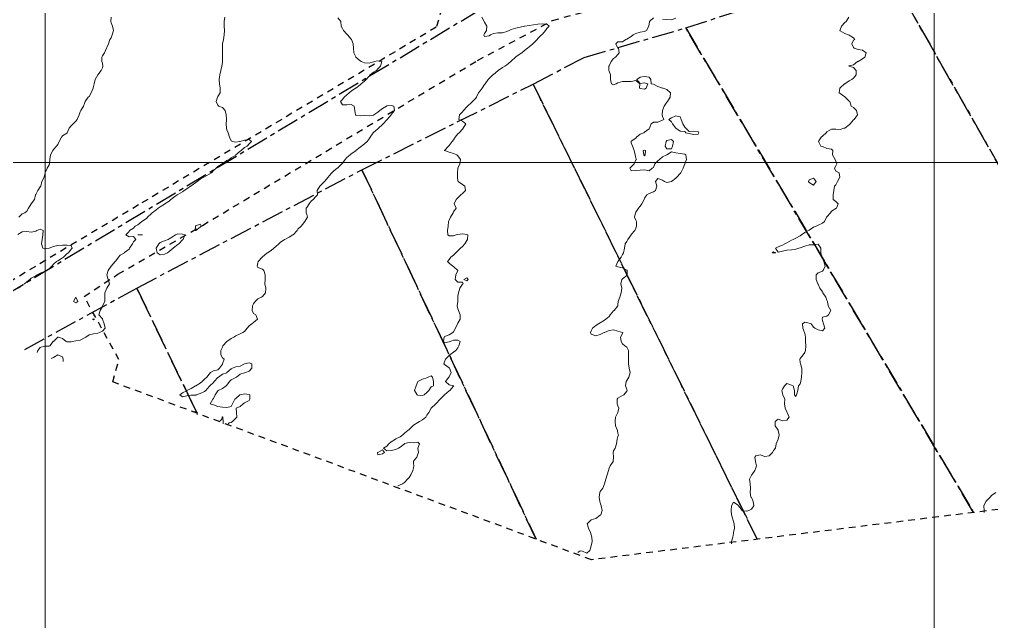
# Model space of a CAD drawing. Header units: centimetres. Extents: x 0 to 642158, y -847 to 649707.
# Drawn here: x 616263.9 to 616373.3, y 619735.7 to 619803.5 of the extents above; entities that cross this region are included whole.
import ezdxf

# ---------------------------------------------------------------- set-up
doc = ezdxf.new("R2010")
doc.units = ezdxf.units.CM
doc.header["$MEASUREMENT"] = 0
doc.linetypes.add('CENTERX2', pattern=[4, 2.5, -0.5, 0.5, -0.5])
doc.linetypes.add('JIS_02_0.7', pattern=[1.35, 0.75, -0.6])
for name, color, linetype, lineweight in [('MEV_grille', 254, 'Continuous', 9), ('WAL_parcellaire agricole', 7, 'JIS_02_0.7', 25), ('WAL_topographie 0.5', 253, 'Continuous', 20)]:
    doc.layers.add(name, color=color, linetype=linetype, lineweight=lineweight)
doc.layers.add('SPW_parcellaire cadastral', color=7, linetype='CENTERX2', lineweight=25, true_color=0xff0542)

# ---------------------------------------------------------------- blocks, each defined once
blk = doc.blocks.new('*U114')
at = {"layer": 'MEV_grille', "transparency": 33554687}
blk.add_lwpolyline([(-1338.46, 0), (1338.46, 0)], dxfattribs=at)
blk = doc.blocks.new('*U115')
at = {"layer": 'MEV_grille', "color": 0, "linetype": 'ByBlock', "lineweight": -2, "transparency": 16777216}
blk.add_blockref('*U114', (0, -2600), dxfattribs=at)
blk = doc.blocks.new('*U112')
at = {"layer": 'MEV_grille', "transparency": 33554687}
blk.add_lwpolyline([(0, 1825.48), (0, -1825.48)], dxfattribs=at)
blk = doc.blocks.new('*U113')
at = {"layer": 'MEV_grille', "color": 0, "linetype": 'ByBlock', "lineweight": -2, "transparency": 16777216}
for p in [(900, 0), (1000, 0)]:
    blk.add_blockref('*U112', p, dxfattribs=at)

msp = doc.modelspace()

# ---------------------------------------------------------------- linework, layer by layer
at = {"layer": 'SPW_parcellaire cadastral'}
for points in [[(616153.66, 619880.77), (616167.87, 619895.24), (616180.59, 619908.21), (616205.98, 619934.08), (616208.14, 619936.64), (616218.01, 619926.06), (616249.91, 619887.92), (616315.74, 619804.57), (616256.95, 619769.19)], [(616394.75, 619750.92), (616361.14, 619809.79), (616381.26, 619817.6), (616416.5, 619753.61)], [(616371.25, 619748.01), (616338.87, 619802.54), (616361.14, 619809.79), (616394.75, 619750.92)], [(616346.91, 619745), (616321.7, 619796.23), (616327.44, 619799.22), (616338.87, 619802.54), (616371.25, 619748.01)], [(616322.04, 619745.01), (616302.45, 619786.58), (616321.7, 619796.23), (616346.91, 619745)], [(616283.9, 619759.18), (616277.12, 619773.27), (616302.45, 619786.58), (616322.04, 619745.01)], [(616264.53, 619766.37), (616277.12, 619773.27), (616283.9, 619759.18)]]:
    msp.add_lwpolyline(points, dxfattribs=at)
at = {"layer": 'WAL_parcellaire agricole'}
for points in [[(616103.48, 619826.19), (616109.5, 619832.3), (616155.25, 619880.05), (616165.75, 619890.55), (616190.24, 619916.56), (616204.74, 619931.81), (616205.99, 619935.81), (616213.69, 619930.21), (616216.89, 619927.91), (616241, 619899.81), (616309.5, 619813.32), (616312.61, 619808.6), (616310.81, 619802.62), (616277.31, 619782.62), (616255.63, 619769.68), (616103.48, 619826.19)], [(616328.27, 619742.7), (616274.43, 619762.7), (616275.11, 619765.22), (616271.21, 619772.32), (616275.01, 619774.82), (616284.51, 619780.32), (616315.45, 619798.88), (616323.89, 619803.38), (616342.5, 619808.44), (616394.22, 619827.61), (616438.34, 619756.31), (616328.27, 619742.7)]]:
    msp.add_lwpolyline(points, dxfattribs=at)
at = {"layer": 'WAL_topographie 0.5'}
for points in [[(616274.25, 619803.75), (616274.19, 619803.25), (616274.25, 619803.11), (616274.4, 619802.75), (616274.51, 619802.25), (616274.36, 619801.75), (616274.25, 619801.42), (616274.08, 619801.25), (616273.93, 619800.75), (616273.75, 619800.32), (616273.73, 619800.25), (616273.5, 619799.75), (616273.25, 619799.39), (616273.18, 619799.25), (616273.21, 619798.75), (616273.25, 619798.56), (616273.31, 619798.25), (616273.25, 619798.04), (616273.1, 619797.75), (616272.75, 619797.28), (616272.73, 619797.25), (616272.46, 619796.75), (616272.33, 619796.25), (616272.25, 619795.94), (616272.21, 619795.75), (616272, 619795.25), (616271.75, 619794.83), (616271.65, 619794.75), (616271.3, 619794.25), (616271.25, 619794.05), (616271.14, 619793.75), (616270.84, 619793.25), (616270.75, 619793.1), (616270.63, 619792.75), (616270.43, 619792.25), (616270.25, 619792.06), (616269.95, 619791.75), (616269.75, 619791.53), (616269.53, 619791.25), (616269.28, 619790.75), (616269.25, 619790.71), (616268.75, 619790.38), (616268.67, 619790.25), (616268.38, 619789.75), (616268.25, 619789.44), (616268.08, 619789.25), (616267.75, 619788.87), (616267.67, 619788.75), (616267.43, 619788.25), (616267.35, 619787.75), (616267.29, 619787.25), (616267.25, 619787.13), (616267.04, 619786.75), (616266.83, 619786.25), (616266.75, 619785.95), (616266.69, 619785.75), (616266.45, 619785.25), (616266.33, 619784.75), (616266.25, 619784.66), (616265.99, 619784.25), (616265.75, 619783.79), (616265.73, 619783.75), (616265.61, 619783.25), (616265.25, 619782.75), (616265.25, 619782.75), (616264.96, 619782.25), (616264.75, 619781.92), (616264.52, 619781.75), (616264.25, 619781.63), (616263.85, 619781.25)], [(616287.01, 619803.75), (616286.94, 619803.25), (616286.96, 619802.75), (616287, 619802.25), (616286.97, 619801.75), (616286.88, 619801.25), (616286.78, 619800.75), (616286.75, 619800.25), (616286.78, 619799.75), (616286.77, 619799.25), (616286.77, 619798.75), (616286.75, 619798.65), (616286.7, 619798.25), (616286.56, 619797.75), (616286.46, 619797.25), (616286.4, 619796.75), (616286.43, 619796.25), (616286.52, 619795.75), (616286.51, 619795.25), (616286.25, 619794.81), (616286.19, 619794.75), (616286.05, 619794.25), (616286.25, 619793.84), (616286.36, 619793.75), (616286.75, 619793.57), (616287.07, 619793.25), (616287.17, 619792.75), (616287.2, 619792.25), (616287.18, 619791.75), (616287.2, 619791.25), (616287.25, 619791.08), (616287.39, 619790.75), (616287.54, 619790.25), (616287.75, 619789.82), (616287.88, 619789.75), (616288.25, 619789.7), (616288.68, 619789.75), (616288.75, 619789.76), (616289.25, 619789.91), (616289.75, 619789.97), (616290.04, 619789.75), (616289.75, 619789.49), (616289.54, 619789.25), (616289.25, 619789.1), (616288.86, 619788.75), (616288.75, 619788.68), (616288.27, 619788.25), (616288.25, 619788.24), (616287.75, 619787.93), (616287.5, 619787.75), (616287.25, 619787.61), (616286.75, 619787.27), (616286.72, 619787.25), (616286.25, 619786.94), (616286.06, 619786.75), (616285.75, 619786.49), (616285.51, 619786.25), (616285.25, 619786.07), (616284.75, 619785.8), (616284.67, 619785.75), (616284.25, 619785.51), (616283.9, 619785.25), (616283.75, 619785.14), (616283.25, 619784.79), (616283.18, 619784.75), (616282.75, 619784.45), (616282.44, 619784.25), (616282.25, 619784.11), (616281.75, 619783.8), (616281.68, 619783.75), (616281.25, 619783.45), (616280.97, 619783.25), (616280.75, 619783.06), (616280.29, 619782.75), (616280.25, 619782.72), (616279.75, 619782.39), (616279.51, 619782.25), (616279.25, 619782.03), (616278.87, 619781.75), (616278.75, 619781.61), (616278.32, 619781.25), (616278.25, 619781.15), (616277.75, 619780.78), (616277.7, 619780.75), (616277.25, 619780.39), (616276.96, 619780.25), (616276.75, 619780.01), (616276.31, 619779.75), (616276.25, 619779.64), (616275.91, 619779.25), (616276.25, 619779.05), (616276.75, 619779.07), (616277.01, 619778.75), (616276.75, 619778.47), (616276.63, 619778.25), (616276.31, 619777.75), (616276.25, 619777.64), (616275.75, 619777.27), (616275.73, 619777.25), (616275.25, 619776.96), (616275.06, 619776.75), (616274.75, 619776.33), (616274.69, 619776.25), (616274.26, 619775.75), (616274.25, 619775.73), (616273.91, 619775.25), (616273.76, 619774.75), (616273.91, 619774.25), (616274.04, 619773.75), (616273.75, 619773.25), (616273.75, 619773.25), (616273.52, 619772.75), (616273.54, 619772.25), (616273.53, 619771.75), (616273.28, 619771.25), (616273.25, 619771.18), (616273.02, 619770.75), (616272.86, 619770.25), (616273.25, 619769.79), (616273.27, 619769.75), (616273.46, 619769.25), (616273.57, 619768.75), (616273.25, 619768.43), (616272.93, 619768.25), (616272.75, 619768.2), (616272.25, 619768.1), (616271.75, 619767.99), (616271.4, 619767.75), (616271.25, 619767.68), (616270.75, 619767.42), (616270.25, 619767.32), (616269.86, 619767.25), (616269.75, 619767.21), (616269.25, 619767.22), (616269.19, 619767.25), (616268.75, 619767.6), (616268.31, 619767.75), (616268.25, 619767.76), (616268.23, 619767.75), (616267.75, 619767.27), (616267.73, 619767.25), (616267.33, 619766.75), (616267.25, 619766.72), (616266.75, 619766.74), (616266.25, 619766.57), (616266, 619766.25), (616266, 619766.25), (616265.91, 619766)], [(616299.75, 619803.67), (616300.06, 619803.25), (616300.12, 619802.75), (616300.25, 619802.48), (616300.36, 619802.25), (616300.75, 619801.83), (616300.81, 619801.75), (616301.25, 619801.27), (616301.26, 619801.25), (616301.47, 619800.75), (616301.51, 619800.25), (616301.55, 619799.75), (616301.75, 619799.28), (616301.76, 619799.25), (616302.25, 619798.82), (616302.38, 619798.75), (616302.75, 619798.62), (616303.25, 619798.59), (616303.75, 619798.73), (616303.83, 619798.75), (616304.25, 619798.84), (616304.7, 619798.75), (616304.55, 619798.25), (616304.25, 619797.95), (616304.07, 619797.75), (616303.75, 619797.56), (616303.39, 619797.25), (616303.25, 619797.13), (616302.94, 619796.75), (616302.75, 619796.56), (616302.38, 619796.25), (616302.25, 619796.14), (616301.75, 619795.78), (616301.71, 619795.75), (616301.25, 619795.41), (616301.01, 619795.25), (616300.75, 619795.01), (616300.45, 619794.75), (616300.25, 619794.49), (616300.05, 619794.25), (616300.25, 619793.88), (616300.75, 619793.88), (616301.25, 619793.93), (616301.57, 619793.75), (616301.66, 619793.25), (616301.71, 619792.75), (616301.75, 619792.72), (616302.25, 619792.64), (616302.75, 619792.67), (616303.25, 619792.66), (616303.75, 619792.74), (616303.78, 619792.75), (616304.25, 619793.05), (616304.47, 619793.25), (616304.75, 619793.48), (616305.21, 619793.75), (616305.25, 619793.78), (616305.75, 619793.82), (616306.05, 619793.75), (616306.1, 619793.25), (616305.75, 619792.78), (616305.73, 619792.75), (616305.28, 619792.25), (616305.25, 619792.21), (616304.82, 619791.75), (616304.75, 619791.66), (616304.33, 619791.25), (616304.25, 619791.17), (616303.75, 619790.77), (616303.73, 619790.75), (616303.39, 619790.25), (616303.25, 619790.06), (616303.02, 619789.75), (616302.75, 619789.49), (616302.4, 619789.25), (616302.25, 619789.12), (616301.78, 619788.75), (616301.75, 619788.72), (616301.25, 619788.37), (616301.11, 619788.25), (616300.75, 619787.95), (616300.56, 619787.75), (616300.25, 619787.34), (616300.18, 619787.25), (616299.75, 619786.81), (616299.68, 619786.75), (616299.25, 619786.41), (616299.08, 619786.25), (616298.75, 619785.88), (616298.64, 619785.75), (616298.25, 619785.26), (616298.24, 619785.25), (616297.75, 619784.77), (616297.71, 619784.75), (616297.43, 619784.25), (616297.45, 619783.75), (616297.25, 619783.58), (616296.98, 619783.25), (616296.75, 619783.03), (616296.52, 619782.75), (616296.25, 619782.32), (616296.19, 619782.25), (616296.16, 619781.75), (616296.25, 619781.56), (616296.32, 619781.25), (616296.25, 619781.15), (616296.01, 619780.75), (616295.75, 619780.43), (616295.6, 619780.25), (616295.25, 619779.91), (616295.15, 619779.75), (616294.75, 619779.31), (616294.68, 619779.25), (616294.25, 619778.99), (616293.76, 619778.75), (616293.75, 619778.74), (616293.25, 619778.38), (616293.11, 619778.25), (616292.75, 619777.93), (616292.53, 619777.75), (616292.25, 619777.51), (616291.84, 619777.25), (616291.75, 619777.18), (616291.25, 619776.77), (616291.22, 619776.75), (616290.78, 619776.25), (616290.75, 619776.11), (616290.67, 619775.75), (616290.75, 619775.6), (616291.25, 619775.41), (616291.43, 619775.25), (616291.56, 619774.75), (616291.58, 619774.25), (616291.52, 619773.75), (616291.64, 619773.25), (616291.6, 619772.75), (616291.25, 619772.31), (616291.17, 619772.25), (616290.75, 619772.07), (616290.43, 619771.75), (616290.25, 619771.48), (616290.13, 619771.25), (616290.11, 619770.75), (616290.25, 619770.41), (616290.51, 619770.25), (616290.7, 619769.75), (616290.25, 619769.38), (616290.06, 619769.25), (616289.75, 619769.01), (616289.55, 619768.75), (616289.25, 619768.39), (616289.07, 619768.25), (616288.75, 619768.1), (616288.25, 619767.88), (616288.04, 619767.75), (616287.75, 619767.59), (616287.25, 619767.26), (616287.24, 619767.25), (616286.8, 619766.75), (616286.75, 619766.61), (616286.57, 619766.25), (616286.57, 619765.75), (616286.75, 619765.41), (616286.94, 619765.25), (616286.77, 619764.75), (616286.75, 619764.72), (616286.41, 619764.25), (616286.25, 619764.07), (616285.75, 619763.96), (616285.41, 619763.75), (616285.25, 619763.58), (616285.01, 619763.25), (616284.75, 619763.01), (616284.49, 619762.75), (616284.25, 619762.58), (616283.75, 619762.27), (616283.72, 619762.25), (616283.25, 619761.96), (616282.77, 619761.75), (616282.75, 619761.71), (616282.25, 619761.48), (616281.98, 619761.25), (616282.25, 619761.03), (616282.75, 619761.16), (616283.25, 619761.2), (616283.75, 619761.23), (616283.81, 619761.25), (616284.25, 619761.41), (616284.75, 619761.62), (616284.9, 619761.75), (616285.25, 619762.18), (616285.33, 619762.25), (616285.75, 619762.65), (616285.81, 619762.75), (616286.25, 619763.21), (616286.3, 619763.25), (616286.75, 619763.59), (616287.25, 619763.73), (616287.27, 619763.75), (616287.75, 619764.17), (616287.89, 619764.25), (616288.25, 619764.4), (616288.75, 619764.47), (616289.25, 619764.75), (616289.25, 619764.75), (616289.75, 619764.85), (616290.05, 619764.75), (616290.05, 619764.25), (616289.75, 619763.93), (616289.35, 619763.75), (616289.25, 619763.72), (616288.75, 619763.57), (616288.33, 619763.25), (616288.25, 619763.2), (616287.75, 619762.96), (616287.57, 619762.75), (616287.25, 619762.36), (616287.16, 619762.25), (616286.75, 619761.97), (616286.28, 619761.75), (616286.25, 619761.72), (616285.95, 619761.25), (616285.75, 619760.83), (616285.68, 619760.75), (616285.37, 619760.25), (616285.75, 619760.13), (616286.25, 619759.95), (616286.75, 619759.86), (616287.25, 619759.83), (616287.75, 619759.93), (616287.9, 619760.25), (616288.15, 619760.75), (616288.25, 619760.85), (616288.72, 619761.25), (616288.75, 619761.26), (616289.25, 619761.37), (616289.75, 619761.31), (616289.84, 619761.25), (616289.84, 619760.75), (616289.75, 619760.63), (616289.25, 619760.34), (616289.1, 619760.25), (616288.75, 619759.96), (616288.3, 619759.75), (616288.33, 619759.25), (616288.37, 619758.75), (616288.25, 619758.61), (616287.89, 619758.25), (616287.75, 619758.14), (616287.5, 619758.09), (616287.41, 619758)], [(616315.93, 619803.75), (616316.21, 619803.25), (616316.25, 619803.19), (616316.51, 619802.75), (616316.45, 619802.25), (616316.25, 619801.9), (616316.16, 619801.75), (616316.25, 619801.57), (616316.75, 619801.66), (616316.9, 619801.75), (616317.25, 619801.92), (616317.75, 619801.98), (616318.25, 619802), (616318.75, 619802.13), (616319, 619802.25), (616319.25, 619802.38), (616319.75, 619802.52), (616320.25, 619802.63), (616320.75, 619802.74), (616320.78, 619802.75), (616321.25, 619802.83), (616321.75, 619802.9), (616322.25, 619802.97), (616322.75, 619803.01), (616323.25, 619802.96), (616323.49, 619802.75), (616323.25, 619802.49), (616323.09, 619802.25), (616322.75, 619801.85), (616322.66, 619801.75), (616322.25, 619801.34), (616322.16, 619801.25), (616321.75, 619800.84), (616321.67, 619800.75), (616321.25, 619800.41), (616321.06, 619800.25), (616320.75, 619800.01), (616320.42, 619799.75), (616320.25, 619799.63), (616319.75, 619799.29), (616319.71, 619799.25), (616319.25, 619798.81), (616319.18, 619798.75), (616318.75, 619798.38), (616318.52, 619798.25), (616318.25, 619798.07), (616317.78, 619797.75), (616317.75, 619797.72), (616317.25, 619797.29), (616317.19, 619797.25), (616316.75, 619796.86), (616316.65, 619796.75), (616316.3, 619796.25), (616316.25, 619796.19), (616315.96, 619795.75), (616315.75, 619795.48), (616315.57, 619795.25), (616315.32, 619794.75), (616315.25, 619794.65), (616314.89, 619794.25), (616314.75, 619794.12), (616314.34, 619793.75), (616314.25, 619793.65), (616313.87, 619793.25), (616313.75, 619793.09), (616313.43, 619792.75), (616313.36, 619792.25), (616313.75, 619792.04), (616314.15, 619791.75), (616313.85, 619791.25), (616313.75, 619791.15), (616313.4, 619790.75), (616313.25, 619790.61), (616312.92, 619790.25), (616312.75, 619789.96), (616312.61, 619789.75), (616312.25, 619789.3), (616312.18, 619789.25), (616311.75, 619788.76), (616311.7, 619788.75), (616311.75, 619788.73), (616312.25, 619788.57), (616312.75, 619788.42), (616313.13, 619788.25), (616313.25, 619788.13), (616313.55, 619787.75), (616313.46, 619787.25), (616313.25, 619786.75), (616313.25, 619786.75), (616313.19, 619786.25), (616313.2, 619785.75), (616313.25, 619785.35), (616313.27, 619785.25), (616313.75, 619784.92), (616314.03, 619784.75), (616314.1, 619784.25), (616313.75, 619783.91), (616313.58, 619783.75), (616313.25, 619783.42), (616313.06, 619783.25), (616312.83, 619782.75), (616313.03, 619782.25), (616312.75, 619781.83), (616312.72, 619781.75), (616312.4, 619781.25), (616312.25, 619780.89), (616312.19, 619780.75), (616312.13, 619780.25), (616312.08, 619779.75), (616312.11, 619779.25), (616312.25, 619779.16), (616312.75, 619779.16), (616313.04, 619779.25), (616313.25, 619779.29), (616313.75, 619779.37), (616314.25, 619779.31), (616314.35, 619779.25), (616314.33, 619778.75), (616314.25, 619778.62), (616314.01, 619778.25), (616313.75, 619777.94), (616313.55, 619777.75), (616313.25, 619777.47), (616313.02, 619777.25), (616312.75, 619776.98), (616312.44, 619776.75), (616312.25, 619776.47), (616312.06, 619776.25), (616312.25, 619776.08), (616312.69, 619775.75), (616312.75, 619775.7), (616313.22, 619775.25), (616313.02, 619774.75), (616312.93, 619774.25), (616313.25, 619773.92), (616313.75, 619773.95), (616313.83, 619773.75), (616313.75, 619773.7), (616313.46, 619773.25), (616313.31, 619772.75), (616313.25, 619772.35), (616313.23, 619772.25), (616313.22, 619771.75), (616313.15, 619771.25), (616313.25, 619770.92), (616313.3, 619770.75), (616313.5, 619770.25), (616313.48, 619769.75), (616313.25, 619769.32), (616313.2, 619769.25), (616312.97, 619768.75), (616312.75, 619768.33), (616312.67, 619768.25), (616312.25, 619768.01), (616311.75, 619767.82), (616311.69, 619767.75), (616311.62, 619767.25), (616311.75, 619767.12), (616312.25, 619767.21), (616312.39, 619767.25), (616312.75, 619767.4), (616313.25, 619767.41), (616313.48, 619767.25), (616313.35, 619766.75), (616313.25, 619766.56), (616313.01, 619766.25), (616312.75, 619766.05), (616312.32, 619765.75), (616312.25, 619765.69), (616311.83, 619765.25), (616311.75, 619764.95), (616311.65, 619764.75), (616311.75, 619764.67), (616312.25, 619764.29), (616312.29, 619764.25), (616312.48, 619763.75), (616312.25, 619763.27), (616312.23, 619763.25), (616311.83, 619762.75), (616312.25, 619762.38), (616312.75, 619762.27), (616312.79, 619762.25), (616312.75, 619762.22), (616312.35, 619761.75), (616312.25, 619761.7), (616311.75, 619761.27), (616311.74, 619761.25), (616311.25, 619760.76), (616311.24, 619760.75), (616310.76, 619760.25), (616310.75, 619760.23), (616310.25, 619759.75), (616310.25, 619759.75), (616309.98, 619759.25), (616309.75, 619758.97), (616309.62, 619758.75), (616309.25, 619758.43), (616308.92, 619758.25), (616308.75, 619758.15), (616308.25, 619757.84), (616308.18, 619757.75), (616307.75, 619757.35), (616307.61, 619757.25), (616307.25, 619756.93), (616307.04, 619756.75), (616306.75, 619756.51), (616306.25, 619756.29), (616306.21, 619756.25), (616305.75, 619755.95), (616305.49, 619755.75), (616305.25, 619755.48), (616304.89, 619755.25), (616305.25, 619754.95), (616305.75, 619755), (616306.25, 619755.11), (616306.56, 619755.25), (616306.75, 619755.38), (616307.23, 619755.75), (616307.25, 619755.78), (616307.75, 619755.89), (616308.25, 619755.87), (616308.75, 619755.93), (616308.94, 619755.75), (616308.75, 619755.25), (616308.8, 619754.75), (616308.75, 619754.58), (616308.62, 619754.25), (616308.25, 619753.79), (616308.23, 619753.75), (616308.25, 619753.58), (616308.29, 619753.25), (616308.25, 619753.05), (616308.19, 619752.75), (616307.96, 619752.25), (616307.75, 619751.97), (616307.58, 619751.75), (616307.25, 619751.39), (616307, 619751.25), (616306.75, 619751.14), (616306.51, 619751), (616306.5, 619751)], [(616335.25, 619803.67), (616334.79, 619803.25), (616334.75, 619803), (616334.73, 619802.75), (616334.44, 619802.25), (616334.25, 619802.13), (616333.75, 619802.06), (616333.25, 619801.92), (616332.96, 619801.75), (616332.75, 619801.57), (616332.25, 619801.28), (616332.15, 619801.25), (616331.75, 619800.99), (616331.25, 619800.96), (616330.99, 619800.75), (616331.25, 619800.28), (616331.29, 619800.25), (616331.39, 619799.75), (616331.25, 619799.55), (616330.97, 619799.25), (616330.75, 619799.09), (616330.48, 619798.75), (616330.25, 619798.29), (616330.23, 619798.25), (616330.22, 619797.75), (616330.25, 619797.68), (616330.41, 619797.25), (616330.41, 619796.75), (616330.52, 619796.25), (616330.75, 619796.13), (616331.03, 619796.25), (616331.25, 619796.35), (616331.75, 619796.52), (616332.25, 619796.52), (616332.75, 619796.51), (616333.25, 619796.63), (616333.7, 619796.25), (616333.67, 619795.75), (616333.75, 619795.71), (616334.25, 619795.65), (616334.42, 619795.75), (616334.62, 619796.25), (616334.25, 619796.36), (616333.75, 619796.3), (616333.37, 619796.75), (616333.75, 619796.99), (616334.25, 619797.09), (616334.75, 619797), (616334.94, 619796.75), (616335, 619796.25), (616335.25, 619796.21), (616335.75, 619795.94), (616336.25, 619795.78), (616336.32, 619795.75), (616336.75, 619795.6), (616337.16, 619795.25), (616337.11, 619794.75), (616336.81, 619794.25), (616336.75, 619794.17), (616336.46, 619793.75), (616336.25, 619793.25), (616336.25, 619793.25), (616336.2, 619792.75), (616336.25, 619792.58), (616336.39, 619792.25), (616336.25, 619792.16), (616335.75, 619791.93), (616335.25, 619791.95), (616334.98, 619791.75), (616334.78, 619791.25), (616334.75, 619791.19), (616334.25, 619790.8), (616334.16, 619790.75), (616333.75, 619790.6), (616333.32, 619790.25), (616333.25, 619790.12), (616332.75, 619789.78), (616332.72, 619789.75), (616332.75, 619789.62), (616332.87, 619789.25), (616333.08, 619788.75), (616333.19, 619788.25), (616333.25, 619787.88), (616333.32, 619787.75), (616333.25, 619787.69), (616333.06, 619787.25), (616332.75, 619786.92), (616332.6, 619786.75), (616332.75, 619786.46), (616333.25, 619786.48), (616333.75, 619786.55), (616334.25, 619786.56), (616334.75, 619786.46), (616335.1, 619786.75), (616335.25, 619786.85), (616335.4, 619787.25), (616335.75, 619787.6), (616335.91, 619787.75), (616336.25, 619788.03), (616336.75, 619788.25), (616336.75, 619788.25), (616337.25, 619788.61), (616337.75, 619788.48), (616338.25, 619788.4), (616338.75, 619788.32), (616338.87, 619788.25), (616338.96, 619787.75), (616338.76, 619787.25), (616338.75, 619787.23), (616338.57, 619786.75), (616338.33, 619786.25), (616338.25, 619786.16), (616337.85, 619785.75), (616337.75, 619785.65), (616337.25, 619785.25), (616337.25, 619785.25), (616336.75, 619785.14), (616336.48, 619785.25), (616336.25, 619785.4), (616335.75, 619785.61), (616335.48, 619785.25), (616335.63, 619784.75), (616335.46, 619784.25), (616335.25, 619784.08), (616334.75, 619783.91), (616334.5, 619783.75), (616334.25, 619783.38), (616334.2, 619783.25), (616333.94, 619782.75), (616333.75, 619782.47), (616333.57, 619782.25), (616333.25, 619781.79), (616333.23, 619781.75), (616333.09, 619781.25), (616333.25, 619780.92), (616333.33, 619780.75), (616333.35, 619780.25), (616333.25, 619780), (616333.13, 619779.75), (616332.75, 619779.28), (616332.73, 619779.25), (616332.34, 619778.75), (616332.25, 619778.52), (616332.06, 619778.25), (616331.99, 619777.75), (616331.87, 619777.25), (616331.75, 619777.05), (616331.61, 619776.75), (616331.25, 619776.27), (616331.23, 619776.25), (616331.02, 619775.75), (616331.25, 619775.64), (616331.75, 619775.54), (616332.25, 619775.3), (616332.3, 619775.25), (616332.3, 619774.75), (616332.25, 619774.68), (616331.75, 619774.3), (616331.7, 619774.25), (616331.57, 619773.75), (616331.67, 619773.25), (616331.61, 619772.75), (616331.45, 619772.25), (616331.28, 619771.75), (616331.25, 619771.42), (616331.24, 619771.25), (616330.82, 619770.75), (616330.75, 619770.7), (616330.38, 619770.25), (616330.25, 619770.08), (616329.89, 619769.75), (616329.75, 619769.64), (616329.25, 619769.37), (616329.06, 619769.25), (616328.75, 619769.06), (616328.39, 619768.75), (616328.25, 619768.45), (616328.14, 619768.25), (616328.25, 619768.08), (616328.75, 619767.9), (616329.25, 619768.05), (616329.69, 619768.25), (616329.75, 619768.28), (616330.25, 619768.49), (616330.75, 619768.56), (616331.25, 619768.4), (616331.75, 619768.28), (616331.8, 619768.25), (616331.75, 619768.17), (616331.52, 619767.75), (616331.61, 619767.25), (616331.75, 619766.98), (616332.03, 619766.75), (616332.25, 619766.61), (616332.42, 619766.25), (616332.45, 619765.75), (616332.43, 619765.25), (616332.43, 619764.75), (616332.51, 619764.25), (616332.61, 619763.75), (616332.48, 619763.25), (616332.25, 619762.88), (616332.17, 619762.75), (616332.11, 619762.25), (616332.25, 619761.89), (616332.3, 619761.75), (616332.25, 619761.66), (616331.91, 619761.25), (616331.75, 619761.17), (616331.25, 619760.89), (616331.16, 619760.75), (616331.17, 619760.25), (616331.25, 619760), (616331.34, 619759.75), (616331.25, 619759.25), (616331.25, 619759.25), (616330.97, 619758.75), (616330.92, 619758.25), (616330.98, 619757.75), (616331.18, 619757.25), (616331.25, 619756.92), (616331.29, 619756.75), (616331.25, 619756.58), (616331.15, 619756.25), (616331.08, 619755.75), (616330.92, 619755.25), (616330.75, 619754.94), (616330.7, 619754.75), (616330.73, 619754.25), (616330.7, 619753.75), (616330.37, 619753.25), (616330.25, 619753), (616330.19, 619752.75), (616330.05, 619752.25), (616329.87, 619751.75), (616329.75, 619751.25), (616329.75, 619751.25), (616329.54, 619750.75), (616329.25, 619750.39), (616329.21, 619750.25), (616329.15, 619749.75), (616329.22, 619749.25), (616329.25, 619749.12), (616329.35, 619748.75), (616329.46, 619748.25), (616329.32, 619747.75), (616329.25, 619747.7), (616328.75, 619747.32), (616328.5, 619747.25), (616328.25, 619747.2), (616327.78, 619746.75), (616327.92, 619746.25), (616328.16, 619745.75), (616328.25, 619745.5), (616328.32, 619745.25), (616328.35, 619744.75), (616328.25, 619744.25), (616328.25, 619744.25), (616328.08, 619743.75), (616327.75, 619743.42), (616327.25, 619743.67), (616327, 619743.69), (616326.75, 619743.5)], [(616337.75, 619803.63), (616337.25, 619803.45), (616336.75, 619803.48), (616336.25, 619803.53)], [(616357.2, 619803.75), (616356.92, 619803.25), (616356.75, 619803.14), (616356.39, 619802.75), (616356.25, 619802.32), (616356.22, 619802.25), (616356.25, 619802.22), (616356.75, 619801.92), (616357.18, 619801.75), (616357.25, 619801.71), (616357.75, 619801.44), (616357.88, 619801.25), (616357.75, 619801.15), (616357.55, 619800.75), (616357.75, 619800.32), (616357.81, 619800.25), (616358.25, 619800.11), (616358.75, 619800.03), (616359.18, 619799.75), (616359.01, 619799.25), (616358.75, 619799.07), (616358.25, 619798.78), (616358.19, 619798.75), (616357.75, 619798.38), (616357.25, 619798.26), (616357.23, 619798.25), (616357.25, 619798.23), (616357.75, 619798.09), (616358.04, 619797.75), (616358.05, 619797.25), (616357.75, 619796.88), (616357.56, 619796.75), (616357.25, 619796.59), (616356.75, 619796.26), (616356.74, 619796.25), (616356.25, 619795.79), (616356.2, 619795.75), (616356.12, 619795.25), (616356.25, 619795.16), (616356.75, 619794.79), (616356.81, 619794.75), (616357.25, 619794.31), (616357.34, 619794.25), (616357.46, 619793.75), (616357.75, 619793.59), (616358.09, 619793.25), (616358.19, 619792.75), (616357.8, 619792.25), (616357.75, 619792.19), (616357.36, 619791.75), (616357.25, 619791.62), (616356.75, 619791.27), (616356.66, 619791.25), (616356.25, 619791.1), (616355.75, 619791.16), (616355.25, 619791.15), (616354.75, 619790.84), (616354.65, 619790.75), (616354.25, 619790.36), (616354.12, 619790.25), (616353.8, 619789.75), (616354.08, 619789.25), (616354.25, 619789.21), (616354.75, 619788.99), (616355.25, 619788.88), (616355.4, 619788.75), (616355.37, 619788.25), (616355.67, 619787.75), (616355.75, 619787.56), (616355.88, 619787.25), (616355.75, 619787.02), (616355.62, 619786.75), (616355.75, 619786.42), (616356.12, 619786.25), (616356.2, 619785.75), (616355.95, 619785.25), (616355.75, 619784.88), (616355.6, 619784.75), (616355.53, 619784.25), (616355.46, 619783.75), (616355.47, 619783.25), (616355.75, 619783), (616356.03, 619782.75), (616355.82, 619782.25), (616355.75, 619782.21), (616355.25, 619781.93), (616355.14, 619781.75), (616354.75, 619781.29), (616354.72, 619781.25), (616354.46, 619780.75), (616354.25, 619780.58), (616353.75, 619780.34), (616353.54, 619780.25), (616353.25, 619780.13), (616352.75, 619779.8), (616352.66, 619779.75), (616352.25, 619779.53), (616351.89, 619779.25), (616351.75, 619779.16), (616351.25, 619778.9), (616350.95, 619778.75), (616350.75, 619778.65), (616350.25, 619778.35), (616350.02, 619778.25), (616349.75, 619778.08), (616349.25, 619777.92), (616348.95, 619777.75), (616349.25, 619777.32), (616349.75, 619777.43), (616350.25, 619777.52), (616350.75, 619777.57), (616351.25, 619777.65), (616351.6, 619777.75), (616351.75, 619777.81), (616352.25, 619778), (616352.75, 619778.15), (616353.25, 619778.15), (616353.75, 619778.22), (616354.06, 619777.75), (616354.07, 619777.25), (616354.16, 619776.75), (616354.25, 619776.54), (616354.39, 619776.25), (616354.56, 619775.75), (616354.34, 619775.25), (616354.25, 619775.18), (616353.75, 619774.99), (616353.53, 619774.75), (616353.54, 619774.25), (616353.73, 619773.75), (616353.75, 619773.69), (616353.94, 619773.25), (616354.25, 619772.84), (616354.3, 619772.75), (616354.63, 619772.25), (616354.75, 619771.9), (616354.8, 619771.75), (616354.88, 619771.25), (616355.18, 619770.75), (616354.92, 619770.25), (616354.75, 619770.12), (616354.25, 619770), (616354.21, 619769.75), (616354.25, 619769.62), (616354.35, 619769.25), (616354.5, 619768.75), (616354.25, 619768.46), (616353.75, 619768.56), (616353.38, 619768.75), (616353.25, 619768.85), (616352.96, 619769.25), (616352.75, 619769.33), (616352.25, 619769.44), (616352.01, 619769.25), (616352.05, 619768.75), (616352.24, 619768.25), (616352.25, 619768.19), (616352.35, 619767.75), (616352.33, 619767.25), (616352.36, 619766.75), (616352.35, 619766.25), (616352.25, 619766), (616352.06, 619765.75), (616351.75, 619765.34), (616351.69, 619765.25), (616351.75, 619764.88), (616351.77, 619764.75), (616351.93, 619764.25), (616351.92, 619763.75), (616351.89, 619763.25), (616351.8, 619762.75), (616351.75, 619762.5), (616351.56, 619762.25), (616351.47, 619761.75), (616351.33, 619761.25), (616351.25, 619761.06), (616351.12, 619761.25), (616351.12, 619761.75), (616350.94, 619762.25), (616350.75, 619762.34), (616350.25, 619762.52), (616349.98, 619762.25), (616349.75, 619761.89), (616349.69, 619761.75), (616349.75, 619761.42), (616349.79, 619761.25), (616350, 619760.75), (616349.97, 619760.25), (616350.04, 619759.75), (616350.25, 619759.34), (616350.29, 619759.25), (616350.51, 619758.75), (616350.25, 619758.42), (616349.75, 619758.34), (616349.25, 619758.5), (616348.94, 619758.25), (616348.92, 619757.75), (616349.25, 619757.28), (616349.27, 619757.25), (616349.38, 619756.75), (616349.25, 619756.25), (616349.25, 619756.25), (616349.06, 619755.75), (616348.98, 619755.25), (616348.75, 619754.98), (616348.62, 619754.75), (616348.25, 619754.39), (616347.75, 619754.3), (616347.25, 619754.5), (616346.75, 619754.38), (616346.65, 619754.25), (616346.71, 619753.75), (616346.75, 619753.58), (616346.82, 619753.25), (616346.75, 619753.03), (616346.64, 619752.75), (616346.3, 619752.25), (616346.25, 619752.2), (616346.05, 619751.75), (616346.11, 619751.25), (616346.16, 619750.75), (616346.11, 619750.25), (616346.21, 619749.75), (616346.25, 619749.69), (616346.45, 619749.25), (616346.54, 619748.75), (616346.25, 619748.39), (616345.95, 619748.25), (616345.75, 619748.17), (616345.25, 619748.21), (616345.21, 619748.25), (616344.82, 619748.75), (616344.75, 619748.85), (616344.25, 619749.18), (616344.01, 619748.75), (616343.98, 619748.25), (616344.02, 619747.75), (616344.16, 619747.25), (616344.25, 619746.97), (616344.32, 619746.75), (616344.37, 619746.25), (616344.26, 619745.75), (616344.25, 619745.68), (616344.17, 619745.25), (616344.01, 619744.75), (616344.01, 619744.5)], [(616340.33, 619790.75), (616340.25, 619790.59), (616339.75, 619790.54), (616339.25, 619790.67), (616338.89, 619790.75), (616338.75, 619790.89), (616338.25, 619790.91), (616337.75, 619791.25), (616337.75, 619791.25), (616337.38, 619791.75), (616337.25, 619791.98), (616336.96, 619792.25), (616337.25, 619792.43), (616337.75, 619792.64), (616338.25, 619792.52), (616338.34, 619792.25), (616338.56, 619791.75), (616338.75, 619791.39), (616338.87, 619791.25), (616339.25, 619790.87), (616339.75, 619790.94), (616340.25, 619790.88), (616340.33, 619790.75)], [(616337.39, 619789.25), (616337.25, 619788.94), (616336.75, 619788.93), (616336.56, 619789.25), (616336.65, 619789.75), (616336.75, 619789.87), (616337.25, 619789.97), (616337.49, 619789.75), (616337.39, 619789.25)], [(616334.29, 619788.25), (616334.25, 619788.15), (616334.15, 619788.25), (616334.08, 619788.75), (616334.25, 619788.78), (616334.34, 619788.75), (616334.29, 619788.25)], [(616357.25, 619786.75), (616357.25, 619786.75), (616357.25, 619786.75), (616357.25, 619786.75), (616357.25, 619786.75)], [(616353.25, 619784.83), (616353.55, 619785.25), (616353.25, 619785.62), (616352.75, 619785.46), (616352.69, 619785.25), (616352.75, 619785.13), (616353.25, 619784.83)], [(616263.75, 619779.29), (616264.25, 619779.58), (616264.75, 619779.64), (616265.25, 619779.55), (616265.75, 619779.67), (616265.88, 619779.75), (616266.25, 619779.89), (616266.58, 619779.75), (616266.54, 619779.25), (616266.48, 619778.75), (616266.42, 619778.25), (616266.55, 619777.75), (616266.75, 619777.68), (616267.25, 619777.74), (616267.27, 619777.75), (616267.75, 619777.96), (616268.25, 619778.05), (616268.75, 619778.09), (616269.25, 619778.08), (616269.75, 619778.04), (616269.87, 619777.75), (616269.75, 619777.65), (616269.43, 619777.25), (616269.25, 619777.12), (616268.89, 619776.75), (616268.75, 619776.66), (616268.25, 619776.35), (616268.11, 619776.25), (616267.75, 619775.96), (616267.58, 619775.75), (616267.25, 619775.45), (616266.97, 619775.25), (616266.75, 619775.14), (616266.25, 619774.94), (616265.91, 619774.75), (616265.75, 619774.66), (616265.25, 619774.38), (616265.09, 619774.25), (616264.75, 619773.98), (616264.49, 619773.75), (616264.25, 619773.58), (616263.83, 619773.25)], [(616283.77, 619779.75), (616283.75, 619779.73), (616283.7, 619779.75), (616283.72, 619780.25), (616283.75, 619780.28), (616284.25, 619780.47), (616284.38, 619780.25), (616284.25, 619780.13), (616283.77, 619779.75)], [(616277.75, 619779.25), (616277.75, 619779.25), (616277.25, 619779.25), (616277.25, 619779.25), (616277.25, 619779.25), (616277.75, 619779.25), (616277.75, 619779.25)], [(616280.59, 619777.25), (616280.25, 619777.08), (616279.75, 619776.99), (616279.42, 619777.25), (616279.32, 619777.75), (616279.6, 619778.25), (616279.75, 619778.38), (616280.25, 619778.57), (616280.65, 619778.75), (616280.75, 619778.79), (616281.25, 619779.09), (616281.48, 619779.25), (616281.75, 619779.38), (616282.25, 619779.32), (616282.54, 619779.25), (616282.34, 619778.75), (616282.25, 619778.68), (616281.85, 619778.25), (616281.75, 619778.18), (616281.25, 619777.79), (616281.22, 619777.75), (616280.75, 619777.37), (616280.59, 619777.25)], [(616348.75, 619777.22), (616349, 619777.25), (616348.75, 619777.34), (616348.59, 619777.25), (616348.75, 619777.22)], [(616314.38, 619774.25), (616314.25, 619774.07), (616313.92, 619774.25), (616314.25, 619774.42), (616314.38, 619774.25)], [(616270.25, 619771.59), (616270.51, 619771.75), (616270.25, 619772.25), (616270.02, 619771.75), (616270.25, 619771.59)], [(616272.25, 619769.69), (616272.38, 619769.75), (616272.25, 619769.82), (616272.16, 619769.75), (616272.25, 619769.69)], [(616267.5, 619765.34), (616267.75, 619765.44), (616268.25, 619765.75), (616268.25, 619765.75), (616268.25, 619765.75), (616268.75, 619765.52), (616268.84, 619765.25), (616268.85, 619765)], [(616309.25, 619761.17), (616309.46, 619761.25), (616309.75, 619761.52), (616309.96, 619761.75), (616310.25, 619762.15), (616310.48, 619762.25), (616310.5, 619762.75), (616310.38, 619763.25), (616310.25, 619763.39), (616309.89, 619763.25), (616309.75, 619763.18), (616309.25, 619763), (616308.75, 619762.75), (616308.75, 619762.75), (616308.54, 619762.25), (616308.37, 619761.75), (616308.66, 619761.25), (616308.75, 619761.21), (616309.25, 619761.17)], [(616283.92, 619759), (616283.92, 619759.25), (616283.75, 619759.43), (616283.5, 619759.33)], [(616286.85, 619758), (616286.85, 619758.25), (616286.81, 619758.75), (616286.75, 619758.78), (616286.72, 619758.75), (616286.68, 619758.5), (616286.5, 619758.33)], [(616304.75, 619754.63), (616304.99, 619754.75), (616304.75, 619755.05), (616304.25, 619754.78), (616304.21, 619754.75), (616304.25, 619754.5), (616304.75, 619754.63)], [(616373.75, 619750.25), (616373.25, 619749.92), (616373.12, 619749.75), (616372.75, 619749.36), (616372.62, 619749.25), (616372.4, 619748.75), (616372.45, 619748.25), (616372.45, 619748)]]:
    msp.add_lwpolyline(points, dxfattribs=at)

# ---------------------------------------------------------------- block references
at = {"layer": 'MEV_grille', "transparency": 33554687}
for name, p in [('*U113', (615366.81, 620593.64)), ('*U115', (616669.48, 622387.38))]:
    msp.add_blockref(name, p, dxfattribs=at)

doc.saveas('drawing.dxf')
